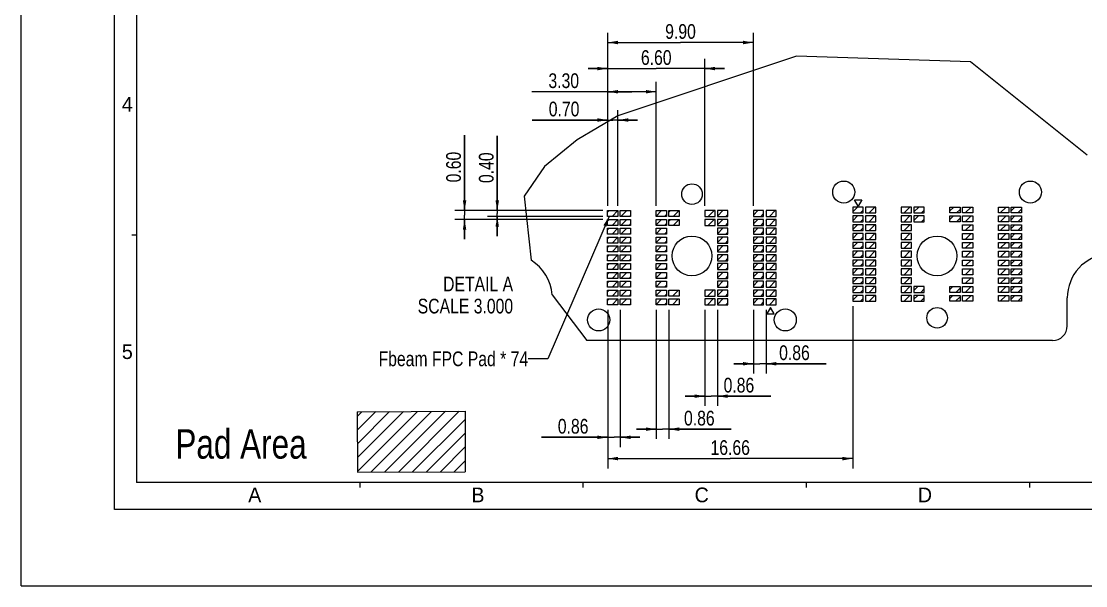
# Model space of a CAD drawing. Header units: millimetres. Extents: x 0 to 420, y 0 to 297.
# Drawn here: x 0 to 217, y 0 to 115 of the extents above; entities that cross this region are included whole.
import ezdxf

# ---------------------------------------------------------------- set-up
doc = ezdxf.new("R2010")
doc.units = ezdxf.units.MM
doc.header["$LTSCALE"] = 23.1
doc.layers.get('0').update_dxf_attribs({"linetype": 'CONTINUOUS'})
doc.layers.add('ASSEM_MEM', color=7, linetype='CONTINUOUS')
doc.layers.add('DETAIL', color=7, linetype='CONTINUOUS')
doc.styles.get("Standard").update_dxf_attribs({"font": 'txt', "width": 0.8})
doc.styles.add('TEXTSTYLE_2', font='txt')
doc.dimstyles.new('DIMSTYLE_3', dxfattribs={"dimtxt": 3, "dimasz": 2.1, "dimexe": 2, "dimexo": 1, "dimgap": 0.75, "dimtad": 1, "dimlfac": 0.333333, "dimzin": 0, "dimdsep": 46, "dimtxsty": 'STANDARD', "dimblk": '_FILLED', "dimblk1": '_FILLED', "dimblk2": '_FILLED', "dimcen": 0.09, "dimazin": 0, "dimtp": 0.01, "dimtm": 0.01, "dimtfac": 1, "dimtofl": 0, "dimtmove": 0, "dimatfit": 3, "dimldrblk": '_FILLED', "dimfxl": 1, "dimtolj": 1, "dimtzin": 0, "dimarcsym": 0})
doc.dimstyles.get("Standard").update_dxf_attribs({"dimtxt": 3, "dimasz": 2.1, "dimexe": 2, "dimexo": 1, "dimtad": 1, "dimzin": 0, "dimdsep": 46, "dimtxsty": 'STANDARD', "dimblk": '_FILLED', "dimblk1": '_FILLED', "dimblk2": '_FILLED', "dimcen": 0.09, "dimazin": 0, "dimtol": 1, "dimtp": 0.01, "dimtm": 0.01, "dimtfac": 1, "dimtofl": 0, "dimtmove": 0, "dimatfit": 3, "dimldrblk": '_FILLED', "dimfxl": 1, "dimtolj": 1, "dimtzin": 0, "dimarcsym": 0})

# ---------------------------------------------------------------- blocks, each defined once
blk = doc.blocks.new('_FILLED')
at = {"color": 0, "linetype": 'BYBLOCK'}
blk.add_solid([(0, 0), (-1, 0.17), (-1, -0.17)], dxfattribs=at)
blk = doc.blocks.new('*D62')
at = {"color": 2, "linetype": 'CONTINUOUS'}
for p, q in [((97.02, 76.43), (97.02, 91.65)), ((97.02, 91.65), (97.02, 75.83)), ((118.53, 76.43), (95.02, 76.43)), ((118.53, 75.23), (95.02, 75.23)), ((97.02, 71.23), (97.02, 75.83)), ((97.02, 75.23), (97.02, 71.23))]:
    blk.add_line(p, q, dxfattribs=at)
at = {"color": 2, "linetype": 'CONTINUOUS', "xscale": 2.1, "yscale": 2.1, "zscale": 2.1}
for p, rotation in [((97.02, 76.43), 270), ((97.02, 75.23), 90)]:
    blk.add_blockref('_FILLED', p, dxfattribs=dict(at, rotation=rotation))
at = {"color": 2, "linetype": 'CONTINUOUS', "insert": (93.27, 82.05), "char_height": 3, "width": 9.6, "attachment_point": 1, "rotation": 90, "line_spacing_factor": 0.9}
blk.add_mtext('0.40', dxfattribs=at)
blk = doc.blocks.new('*D63')
at = {"color": 2, "linetype": 'CONTINUOUS'}
for p, q in [((119.53, 77.43), (119.53, 96.89)), ((121.63, 77.43), (121.63, 96.89)), ((119.53, 94.89), (104.17, 94.89)), ((104.17, 94.89), (120.58, 94.89)), ((125.63, 94.89), (120.58, 94.89)), ((121.63, 94.89), (125.63, 94.89))]:
    blk.add_line(p, q, dxfattribs=at)
at = {"color": 2, "linetype": 'CONTINUOUS', "xscale": 2.1, "yscale": 2.1, "zscale": 2.1}
blk.add_blockref('_FILLED', (119.53, 94.89), dxfattribs=at)
at = {"color": 2, "linetype": 'CONTINUOUS', "xscale": 2.1, "yscale": 2.1, "zscale": 2.1, "rotation": 180}
blk.add_blockref('_FILLED', (121.63, 94.89), dxfattribs=at)
at = {"color": 2, "linetype": 'CONTINUOUS', "insert": (113.77, 98.64), "char_height": 3, "width": 9.6, "attachment_point": 3, "line_spacing_factor": 0.9}
blk.add_mtext('0.70', dxfattribs=at)
blk = doc.blocks.new('*D64')
at = {"color": 2, "linetype": 'CONTINUOUS'}
for p, q in [((119.53, 77.43), (119.53, 102.66)), ((129.43, 77.43), (129.43, 102.66)), ((124.48, 100.66), (104.1, 100.66)), ((119.53, 100.66), (124.48, 100.66)), ((129.43, 100.66), (124.48, 100.66))]:
    blk.add_line(p, q, dxfattribs=at)
at = {"color": 2, "linetype": 'CONTINUOUS', "xscale": 2.1, "yscale": 2.1, "zscale": 2.1, "rotation": 180}
blk.add_blockref('_FILLED', (119.53, 100.66), dxfattribs=at)
at = {"color": 2, "linetype": 'CONTINUOUS', "xscale": 2.1, "yscale": 2.1, "zscale": 2.1}
blk.add_blockref('_FILLED', (129.43, 100.66), dxfattribs=at)
at = {"color": 2, "linetype": 'CONTINUOUS', "insert": (113.7, 104.41), "char_height": 3, "width": 9.6, "attachment_point": 3, "line_spacing_factor": 0.9}
blk.add_mtext('3.30', dxfattribs=at)
blk = doc.blocks.new('*D65')
at = {"color": 2, "linetype": 'CONTINUOUS'}
for p, q in [((119.53, 77.43), (119.53, 107.38)), ((139.33, 77.43), (139.33, 107.38)), ((119.53, 105.38), (115.53, 105.38)), ((115.53, 105.38), (129.43, 105.38)), ((143.33, 105.38), (129.43, 105.38)), ((139.33, 105.38), (143.33, 105.38))]:
    blk.add_line(p, q, dxfattribs=at)
at = {"color": 2, "linetype": 'CONTINUOUS', "xscale": 2.1, "yscale": 2.1, "zscale": 2.1}
blk.add_blockref('_FILLED', (119.53, 105.38), dxfattribs=at)
at = {"color": 2, "linetype": 'CONTINUOUS', "xscale": 2.1, "yscale": 2.1, "zscale": 2.1, "rotation": 180}
blk.add_blockref('_FILLED', (139.33, 105.38), dxfattribs=at)
at = {"color": 2, "linetype": 'CONTINUOUS', "insert": (129.43, 109.13), "char_height": 3, "width": 9.6, "attachment_point": 2, "line_spacing_factor": 0.9}
blk.add_mtext('6.60', dxfattribs=at)
blk = doc.blocks.new('*D66')
at = {"color": 2, "linetype": 'CONTINUOUS'}
for p, q in [((119.53, 77.43), (119.53, 112.69)), ((119.53, 110.69), (134.38, 110.69)), ((149.23, 110.69), (134.38, 110.69)), ((149.23, 77.43), (149.23, 112.69))]:
    blk.add_line(p, q, dxfattribs=at)
at = {"color": 2, "linetype": 'CONTINUOUS', "xscale": 2.1, "yscale": 2.1, "zscale": 2.1, "rotation": 180}
blk.add_blockref('_FILLED', (119.53, 110.69), dxfattribs=at)
at = {"color": 2, "linetype": 'CONTINUOUS', "xscale": 2.1, "yscale": 2.1, "zscale": 2.1}
blk.add_blockref('_FILLED', (149.23, 110.69), dxfattribs=at)
at = {"color": 2, "linetype": 'CONTINUOUS', "insert": (134.38, 114.44), "char_height": 3, "width": 9.6, "attachment_point": 2, "line_spacing_factor": 0.9}
blk.add_mtext('9.90', dxfattribs=at)
blk = doc.blocks.new('*D67')
at = {"color": 2, "linetype": 'CONTINUOUS'}
for p, q in [((169.49, 56.95), (169.49, 23.9)), ((119.53, 56.23), (119.53, 23.9)), ((119.53, 25.9), (144.51, 25.9)), ((169.49, 25.9), (144.51, 25.9))]:
    blk.add_line(p, q, dxfattribs=at)
at = {"color": 2, "linetype": 'CONTINUOUS', "xscale": 2.1, "yscale": 2.1, "zscale": 2.1, "rotation": 180}
blk.add_blockref('_FILLED', (119.53, 25.9), dxfattribs=at)
at = {"color": 2, "linetype": 'CONTINUOUS', "xscale": 2.1, "yscale": 2.1, "zscale": 2.1}
blk.add_blockref('_FILLED', (169.49, 25.9), dxfattribs=at)
at = {"color": 2, "linetype": 'CONTINUOUS', "insert": (144.51, 29.65), "char_height": 3, "width": 12, "attachment_point": 2, "line_spacing_factor": 0.9}
blk.add_mtext('16.66', dxfattribs=at)
blk = doc.blocks.new('*D68')
at = {"color": 2, "linetype": 'CONTINUOUS'}
for p, q in [((90.36, 76.43), (90.36, 91.78)), ((90.36, 91.78), (90.36, 75.53)), ((118.53, 76.43), (88.36, 76.43)), ((118.53, 74.63), (88.36, 74.63)), ((90.36, 70.63), (90.36, 75.53)), ((90.36, 74.63), (90.36, 70.63))]:
    blk.add_line(p, q, dxfattribs=at)
at = {"color": 2, "linetype": 'CONTINUOUS', "xscale": 2.1, "yscale": 2.1, "zscale": 2.1}
for p, rotation in [((90.36, 76.43), 270), ((90.36, 74.63), 90)]:
    blk.add_blockref('_FILLED', p, dxfattribs=dict(at, rotation=rotation))
at = {"color": 2, "linetype": 'CONTINUOUS', "insert": (86.61, 82.18), "char_height": 3, "width": 9.6, "attachment_point": 1, "rotation": 90, "line_spacing_factor": 0.9}
blk.add_mtext('0.60', dxfattribs=at)
blk = doc.blocks.new('*D69')
at = {"color": 2, "linetype": 'CONTINUOUS'}
for p, q in [((119.53, 56.23), (119.53, 28.24)), ((122.11, 56.23), (122.11, 28.24)), ((119.53, 30.24), (106.01, 30.24)), ((106.01, 30.24), (120.82, 30.24)), ((126.11, 30.24), (120.82, 30.24)), ((122.11, 30.24), (126.11, 30.24))]:
    blk.add_line(p, q, dxfattribs=at)
at = {"color": 2, "linetype": 'CONTINUOUS', "xscale": 2.1, "yscale": 2.1, "zscale": 2.1}
blk.add_blockref('_FILLED', (119.53, 30.24), dxfattribs=at)
at = {"color": 2, "linetype": 'CONTINUOUS', "xscale": 2.1, "yscale": 2.1, "zscale": 2.1, "rotation": 180}
blk.add_blockref('_FILLED', (122.11, 30.24), dxfattribs=at)
at = {"color": 2, "linetype": 'CONTINUOUS', "insert": (115.61, 33.99), "char_height": 3, "width": 9.6, "attachment_point": 3, "line_spacing_factor": 0.9}
blk.add_mtext('0.86', dxfattribs=at)
blk = doc.blocks.new('*D70')
at = {"color": 2, "linetype": 'CONTINUOUS'}
for p, q in [((129.43, 56.23), (129.43, 29.9)), ((132.01, 56.23), (132.01, 29.9)), ((129.43, 31.9), (125.43, 31.9)), ((125.43, 31.9), (130.72, 31.9)), ((144.69, 31.9), (130.72, 31.9)), ((132.01, 31.9), (144.69, 31.9))]:
    blk.add_line(p, q, dxfattribs=at)
at = {"color": 2, "linetype": 'CONTINUOUS', "xscale": 2.1, "yscale": 2.1, "zscale": 2.1}
blk.add_blockref('_FILLED', (129.43, 31.9), dxfattribs=at)
at = {"color": 2, "linetype": 'CONTINUOUS', "xscale": 2.1, "yscale": 2.1, "zscale": 2.1, "rotation": 180}
blk.add_blockref('_FILLED', (132.01, 31.9), dxfattribs=at)
at = {"color": 2, "linetype": 'CONTINUOUS', "insert": (135.09, 35.65), "char_height": 3, "width": 9.6, "attachment_point": 1, "line_spacing_factor": 0.9}
blk.add_mtext('0.86', dxfattribs=at)
blk = doc.blocks.new('*D71')
at = {"color": 2, "linetype": 'CONTINUOUS'}
for p, q in [((149.23, 56.23), (149.23, 43.23)), ((151.81, 56.23), (151.81, 43.23)), ((149.23, 45.23), (145.23, 45.23)), ((145.23, 45.23), (150.52, 45.23)), ((164.08, 45.23), (150.52, 45.23)), ((151.81, 45.23), (164.08, 45.23))]:
    blk.add_line(p, q, dxfattribs=at)
at = {"color": 2, "linetype": 'CONTINUOUS', "xscale": 2.1, "yscale": 2.1, "zscale": 2.1}
blk.add_blockref('_FILLED', (149.23, 45.23), dxfattribs=at)
at = {"color": 2, "linetype": 'CONTINUOUS', "xscale": 2.1, "yscale": 2.1, "zscale": 2.1, "rotation": 180}
blk.add_blockref('_FILLED', (151.81, 45.23), dxfattribs=at)
at = {"color": 2, "linetype": 'CONTINUOUS', "insert": (154.48, 48.98), "char_height": 3, "width": 9.6, "attachment_point": 1, "line_spacing_factor": 0.9}
blk.add_mtext('0.86', dxfattribs=at)
blk = doc.blocks.new('*D72')
at = {"color": 2, "linetype": 'CONTINUOUS'}
for p, q in [((139.33, 56.23), (139.33, 36.62)), ((141.91, 56.23), (141.91, 36.62)), ((139.33, 38.62), (135.33, 38.62)), ((135.33, 38.62), (140.62, 38.62)), ((152.76, 38.62), (140.62, 38.62)), ((141.91, 38.62), (152.76, 38.62))]:
    blk.add_line(p, q, dxfattribs=at)
at = {"color": 2, "linetype": 'CONTINUOUS', "xscale": 2.1, "yscale": 2.1, "zscale": 2.1}
blk.add_blockref('_FILLED', (139.33, 38.62), dxfattribs=at)
at = {"color": 2, "linetype": 'CONTINUOUS', "xscale": 2.1, "yscale": 2.1, "zscale": 2.1, "rotation": 180}
blk.add_blockref('_FILLED', (141.91, 38.62), dxfattribs=at)
at = {"color": 2, "linetype": 'CONTINUOUS', "insert": (143.16, 42.37), "char_height": 3, "width": 9.6, "attachment_point": 1, "line_spacing_factor": 0.9}
blk.add_mtext('0.86', dxfattribs=at)

msp = doc.modelspace()

# ---------------------------------------------------------------- hatches: boundary and pattern name
at = {"layer": 'DETAIL', "linetype": 'CONTINUOUS'}
h = msp.add_hatch(dxfattribs=at)
h.set_pattern_fill('XSEC0001', color=2, scale=2, angle=45, style=0, pattern_type=0)
h.set_pattern_definition([(45, (0, 0), (-1.414214, 1.414214), [])])
h.paths.add_polyline_path([(68.552, 23.13), (90.514, 23.226), (90.459, 35.551), (68.498, 35.454)])

# ---------------------------------------------------------------- linework, layer by layer
at = {"color": 7, "linetype": 'CONTINUOUS'}
for p, q in [((0, 0), (0, 297)), ((158.047, 107.918), (121.593, 95.736)), ((193.464, 106.741), (158.047, 107.918)), ((217.259, 87.74), (193.464, 106.741)), ((121.593, 95.736), (113.316, 90.881)), ((113.316, 90.881), (106.637, 85.422)), ((106.637, 85.422), (102.498, 79.368)), ((102.498, 79.368), (103.923, 66.307)), ((108.193, 59.265), (115.31, 49.94)), ((0, 0), (420, 0))]:
    msp.add_line(p, q, dxfattribs=at)
at = {"color": 4, "linetype": 'CONTINUOUS'}
for p, q in [((19, 15.5), (19, 281.5)), ((23.5, 276), (23.5, 21)), ((23.5, 71.4), (22.5, 71.4)), ((396, 21), (23.5, 21)), ((69, 21), (69, 20)), ((114.5, 21), (114.5, 20)), ((160, 21), (160, 20)), ((205.5, 21), (205.5, 20)), ((401, 15.5), (19, 15.5))]:
    msp.add_line(p, q, dxfattribs=at)
at = {"layer": 'ASSEM_MEM', "color": 4, "linetype": 'CONTINUOUS'}
for p, q in [((169.861, 78.651), (171.361, 78.651)), ((170.611, 77.352), (169.861, 78.651)), ((171.361, 78.651), (170.611, 77.352)), ((119.525, 75.23), (119.525, 76.43)), ((119.525, 76.43), (121.625, 76.43)), ((121.625, 76.43), (121.625, 75.23)), ((122.105, 75.23), (122.105, 76.43)), ((122.105, 76.43), (124.205, 76.43)), ((124.205, 76.43), (124.205, 75.23)), ((129.425, 75.23), (129.425, 76.43)), ((129.425, 76.43), (131.525, 76.43)), ((131.525, 76.43), (131.525, 75.23)), ((132.005, 75.23), (132.005, 76.43)), ((132.005, 76.43), (134.105, 76.43)), ((134.105, 76.43), (134.105, 75.23)), ((139.325, 76.43), (139.325, 75.23)), ((141.425, 76.43), (139.325, 76.43)), ((141.425, 75.23), (141.425, 76.43)), ((141.905, 76.43), (141.905, 75.23)), ((144.005, 76.43), (141.905, 76.43)), ((144.005, 75.23), (144.005, 76.43)), ((149.225, 76.43), (149.225, 75.23)), ((151.325, 76.43), (149.225, 76.43)), ((151.325, 75.23), (151.325, 76.43)), ((151.805, 76.43), (151.805, 75.23)), ((153.905, 76.43), (151.805, 76.43)), ((153.905, 75.23), (153.905, 76.43)), ((171.59, 77.15), (169.49, 77.15)), ((169.49, 77.15), (169.49, 75.95)), ((169.49, 75.95), (171.59, 75.95)), ((171.59, 75.95), (171.59, 77.15)), ((174.17, 77.15), (172.07, 77.15)), ((172.07, 77.15), (172.07, 75.95)), ((172.07, 75.95), (174.17, 75.95)), ((174.17, 75.95), (174.17, 77.15)), ((181.49, 77.15), (179.39, 77.15)), ((179.39, 77.15), (179.39, 75.95)), ((179.39, 75.95), (181.49, 75.95)), ((181.49, 75.95), (181.49, 77.15)), ((184.07, 77.15), (181.97, 77.15)), ((181.97, 77.15), (181.97, 75.95)), ((181.97, 75.95), (184.07, 75.95)), ((184.07, 75.95), (184.07, 77.15)), ((189.29, 77.15), (191.39, 77.15)), ((189.29, 75.95), (189.29, 77.15)), ((191.39, 75.95), (189.29, 75.95)), ((191.39, 77.15), (191.39, 75.95)), ((191.87, 77.15), (193.97, 77.15)), ((191.87, 75.95), (191.87, 77.15)), ((193.97, 75.95), (191.87, 75.95)), ((193.97, 77.15), (193.97, 75.95)), ((199.19, 77.15), (201.29, 77.15)), ((199.19, 75.95), (199.19, 77.15)), ((201.29, 75.95), (199.19, 75.95)), ((201.29, 77.15), (201.29, 75.95)), ((201.77, 77.15), (203.87, 77.15)), ((201.77, 75.95), (201.77, 77.15)), ((203.87, 75.95), (201.77, 75.95)), ((203.87, 77.15), (203.87, 75.95)), ((121.625, 75.23), (119.525, 75.23)), ((119.525, 73.43), (119.525, 74.63)), ((119.525, 74.63), (121.625, 74.63)), ((121.625, 74.63), (121.625, 73.43)), ((124.205, 75.23), (122.105, 75.23)), ((122.105, 73.43), (122.105, 74.63)), ((122.105, 74.63), (124.205, 74.63)), ((124.205, 74.63), (124.205, 73.43)), ((131.525, 75.23), (129.425, 75.23)), ((129.425, 73.43), (129.425, 74.63)), ((129.425, 74.63), (131.525, 74.63)), ((131.525, 74.63), (131.525, 73.43)), ((134.105, 75.23), (132.005, 75.23)), ((132.005, 73.43), (132.005, 74.63)), ((132.005, 74.63), (134.105, 74.63)), ((134.105, 74.63), (134.105, 73.43)), ((139.325, 75.23), (141.425, 75.23)), ((139.325, 74.63), (139.325, 73.43)), ((141.425, 74.63), (139.325, 74.63)), ((141.425, 73.43), (141.425, 74.63)), ((141.905, 75.23), (144.005, 75.23)), ((141.905, 74.63), (141.905, 73.43)), ((144.005, 74.63), (141.905, 74.63)), ((144.005, 73.43), (144.005, 74.63)), ((149.225, 75.23), (151.325, 75.23)), ((149.225, 74.63), (149.225, 73.43)), ((151.325, 74.63), (149.225, 74.63)), ((151.325, 73.43), (151.325, 74.63)), ((151.805, 75.23), (153.905, 75.23)), ((151.805, 74.63), (151.805, 73.43)), ((153.905, 74.63), (151.805, 74.63)), ((153.905, 73.43), (153.905, 74.63)), ((171.59, 75.35), (169.49, 75.35)), ((169.49, 75.35), (169.49, 74.15)), ((169.49, 74.15), (171.59, 74.15)), ((171.59, 74.15), (171.59, 75.35)), ((174.17, 75.35), (172.07, 75.35)), ((172.07, 75.35), (172.07, 74.15)), ((172.07, 74.15), (174.17, 74.15)), ((174.17, 74.15), (174.17, 75.35)), ((181.49, 75.35), (179.39, 75.35)), ((179.39, 75.35), (179.39, 74.15)), ((179.39, 74.15), (181.49, 74.15)), ((181.49, 74.15), (181.49, 75.35)), ((184.07, 75.35), (181.97, 75.35)), ((181.97, 75.35), (181.97, 74.15)), ((181.97, 74.15), (184.07, 74.15)), ((184.07, 74.15), (184.07, 75.35)), ((189.29, 75.35), (191.39, 75.35)), ((189.29, 74.15), (189.29, 75.35)), ((191.39, 74.15), (189.29, 74.15)), ((191.39, 75.35), (191.39, 74.15)), ((191.87, 75.35), (193.97, 75.35)), ((191.87, 74.15), (191.87, 75.35)), ((193.97, 74.15), (191.87, 74.15)), ((193.97, 75.35), (193.97, 74.15)), ((199.19, 75.35), (201.29, 75.35)), ((199.19, 74.15), (199.19, 75.35)), ((201.29, 74.15), (199.19, 74.15)), ((201.29, 75.35), (201.29, 74.15)), ((201.77, 75.35), (203.87, 75.35)), ((201.77, 74.15), (201.77, 75.35)), ((203.87, 74.15), (201.77, 74.15)), ((203.87, 75.35), (203.87, 74.15)), ((121.625, 73.43), (119.525, 73.43)), ((119.525, 71.63), (119.525, 72.83)), ((119.525, 72.83), (121.625, 72.83)), ((121.625, 71.63), (119.525, 71.63)), ((121.625, 72.83), (121.625, 71.63)), ((124.205, 73.43), (122.105, 73.43)), ((122.105, 71.63), (122.105, 72.83)), ((122.105, 72.83), (124.205, 72.83)), ((124.205, 71.63), (122.105, 71.63)), ((124.205, 72.83), (124.205, 71.63)), ((131.525, 73.43), (129.425, 73.43)), ((129.425, 71.63), (129.425, 72.83)), ((129.425, 72.83), (131.525, 72.83)), ((131.525, 71.63), (129.425, 71.63)), ((131.525, 72.83), (131.525, 71.63)), ((134.105, 73.43), (132.005, 73.43)), ((139.325, 73.43), (141.425, 73.43)), ((141.905, 73.43), (144.005, 73.43)), ((141.905, 72.83), (141.905, 71.63)), ((144.005, 72.83), (141.905, 72.83)), ((141.905, 71.63), (144.005, 71.63)), ((144.005, 71.63), (144.005, 72.83)), ((149.225, 73.43), (151.325, 73.43)), ((149.225, 72.83), (149.225, 71.63)), ((151.325, 72.83), (149.225, 72.83)), ((149.225, 71.63), (151.325, 71.63)), ((151.325, 71.63), (151.325, 72.83)), ((151.805, 73.43), (153.905, 73.43)), ((151.805, 72.83), (151.805, 71.63)), ((153.905, 72.83), (151.805, 72.83)), ((151.805, 71.63), (153.905, 71.63)), ((153.905, 71.63), (153.905, 72.83)), ((171.59, 73.55), (169.49, 73.55)), ((169.49, 73.55), (169.49, 72.35)), ((169.49, 72.35), (171.59, 72.35)), ((171.59, 71.75), (169.49, 71.75)), ((169.49, 71.75), (169.49, 70.55)), ((171.59, 72.35), (171.59, 73.55)), ((171.59, 70.55), (171.59, 71.75)), ((174.17, 73.55), (172.07, 73.55)), ((172.07, 73.55), (172.07, 72.35)), ((172.07, 72.35), (174.17, 72.35)), ((174.17, 71.75), (172.07, 71.75)), ((172.07, 71.75), (172.07, 70.55)), ((174.17, 72.35), (174.17, 73.55)), ((174.17, 70.55), (174.17, 71.75)), ((181.49, 73.55), (179.39, 73.55)), ((179.39, 73.55), (179.39, 72.35)), ((179.39, 72.35), (181.49, 72.35)), ((181.49, 71.75), (179.39, 71.75)), ((179.39, 71.75), (179.39, 70.55)), ((181.49, 72.35), (181.49, 73.55)), ((181.49, 70.55), (181.49, 71.75)), ((191.87, 73.55), (193.97, 73.55)), ((191.87, 72.35), (191.87, 73.55)), ((193.97, 72.35), (191.87, 72.35)), ((191.87, 71.75), (193.97, 71.75)), ((191.87, 70.55), (191.87, 71.75)), ((193.97, 73.55), (193.97, 72.35)), ((193.97, 71.75), (193.97, 70.55)), ((199.19, 73.55), (201.29, 73.55)), ((199.19, 72.35), (199.19, 73.55)), ((201.29, 72.35), (199.19, 72.35)), ((199.19, 71.75), (201.29, 71.75)), ((199.19, 70.55), (199.19, 71.75)), ((201.29, 73.55), (201.29, 72.35)), ((201.29, 71.75), (201.29, 70.55)), ((201.77, 73.55), (203.87, 73.55)), ((201.77, 72.35), (201.77, 73.55)), ((203.87, 72.35), (201.77, 72.35)), ((201.77, 71.75), (203.87, 71.75)), ((201.77, 70.55), (201.77, 71.75)), ((203.87, 73.55), (203.87, 72.35)), ((203.87, 71.75), (203.87, 70.55)), ((119.525, 69.83), (119.525, 71.03)), ((119.525, 71.03), (121.625, 71.03)), ((121.625, 69.83), (119.525, 69.83)), ((121.625, 71.03), (121.625, 69.83)), ((122.105, 69.83), (122.105, 71.03)), ((122.105, 71.03), (124.205, 71.03)), ((124.205, 69.83), (122.105, 69.83)), ((124.205, 71.03), (124.205, 69.83)), ((129.425, 69.83), (129.425, 71.03)), ((129.425, 71.03), (131.525, 71.03)), ((131.525, 69.83), (129.425, 69.83)), ((131.525, 71.03), (131.525, 69.83)), ((141.905, 71.03), (141.905, 69.83)), ((144.005, 71.03), (141.905, 71.03)), ((141.905, 69.83), (144.005, 69.83)), ((144.005, 69.83), (144.005, 71.03)), ((149.225, 71.03), (149.225, 69.83)), ((151.325, 71.03), (149.225, 71.03)), ((149.225, 69.83), (151.325, 69.83)), ((151.325, 69.83), (151.325, 71.03)), ((151.805, 71.03), (151.805, 69.83)), ((153.905, 71.03), (151.805, 71.03)), ((151.805, 69.83), (153.905, 69.83)), ((153.905, 69.83), (153.905, 71.03)), ((169.49, 70.55), (171.59, 70.55)), ((171.59, 69.95), (169.49, 69.95)), ((169.49, 69.95), (169.49, 68.75)), ((171.59, 68.75), (171.59, 69.95)), ((172.07, 70.55), (174.17, 70.55)), ((174.17, 69.95), (172.07, 69.95)), ((172.07, 69.95), (172.07, 68.75)), ((174.17, 68.75), (174.17, 69.95)), ((179.39, 70.55), (181.49, 70.55)), ((181.49, 69.95), (179.39, 69.95)), ((179.39, 69.95), (179.39, 68.75)), ((181.49, 68.75), (181.49, 69.95)), ((193.97, 70.55), (191.87, 70.55)), ((191.87, 69.95), (193.97, 69.95)), ((191.87, 68.75), (191.87, 69.95)), ((193.97, 69.95), (193.97, 68.75)), ((201.29, 70.55), (199.19, 70.55)), ((199.19, 69.95), (201.29, 69.95)), ((199.19, 68.75), (199.19, 69.95)), ((201.29, 69.95), (201.29, 68.75)), ((203.87, 70.55), (201.77, 70.55)), ((201.77, 69.95), (203.87, 69.95)), ((201.77, 68.75), (201.77, 69.95)), ((203.87, 69.95), (203.87, 68.75)), ((119.525, 68.03), (119.525, 69.23)), ((119.525, 69.23), (121.625, 69.23)), ((121.625, 68.03), (119.525, 68.03)), ((119.525, 66.23), (119.525, 67.43)), ((119.525, 67.43), (121.625, 67.43)), ((121.625, 69.23), (121.625, 68.03)), ((121.625, 67.43), (121.625, 66.23)), ((122.105, 68.03), (122.105, 69.23)), ((122.105, 69.23), (124.205, 69.23)), ((124.205, 68.03), (122.105, 68.03)), ((122.105, 66.23), (122.105, 67.43)), ((122.105, 67.43), (124.205, 67.43)), ((124.205, 69.23), (124.205, 68.03)), ((124.205, 67.43), (124.205, 66.23)), ((129.425, 68.03), (129.425, 69.23)), ((129.425, 69.23), (131.525, 69.23)), ((131.525, 68.03), (129.425, 68.03)), ((129.425, 66.23), (129.425, 67.43)), ((129.425, 67.43), (131.525, 67.43)), ((131.525, 69.23), (131.525, 68.03)), ((131.525, 67.43), (131.525, 66.23)), ((141.905, 69.23), (141.905, 68.03)), ((144.005, 69.23), (141.905, 69.23)), ((141.905, 68.03), (144.005, 68.03)), ((141.905, 67.43), (141.905, 66.23)), ((144.005, 67.43), (141.905, 67.43)), ((144.005, 68.03), (144.005, 69.23)), ((144.005, 66.23), (144.005, 67.43)), ((149.225, 69.23), (149.225, 68.03)), ((151.325, 69.23), (149.225, 69.23)), ((149.225, 68.03), (151.325, 68.03)), ((149.225, 67.43), (149.225, 66.23)), ((151.325, 67.43), (149.225, 67.43)), ((151.325, 68.03), (151.325, 69.23)), ((151.325, 66.23), (151.325, 67.43)), ((151.805, 69.23), (151.805, 68.03)), ((153.905, 69.23), (151.805, 69.23)), ((151.805, 68.03), (153.905, 68.03)), ((151.805, 67.43), (151.805, 66.23)), ((153.905, 67.43), (151.805, 67.43)), ((153.905, 68.03), (153.905, 69.23)), ((153.905, 66.23), (153.905, 67.43)), ((169.49, 68.75), (171.59, 68.75)), ((171.59, 68.15), (169.49, 68.15)), ((169.49, 68.15), (169.49, 66.95)), ((171.59, 66.95), (171.59, 68.15)), ((172.07, 68.75), (174.17, 68.75)), ((174.17, 68.15), (172.07, 68.15)), ((172.07, 68.15), (172.07, 66.95)), ((174.17, 66.95), (174.17, 68.15)), ((179.39, 68.75), (181.49, 68.75)), ((181.49, 68.15), (179.39, 68.15)), ((179.39, 68.15), (179.39, 66.95)), ((181.49, 66.95), (181.49, 68.15)), ((193.97, 68.75), (191.87, 68.75)), ((191.87, 68.15), (193.97, 68.15)), ((191.87, 66.95), (191.87, 68.15)), ((193.97, 68.15), (193.97, 66.95)), ((201.29, 68.75), (199.19, 68.75)), ((199.19, 68.15), (201.29, 68.15)), ((199.19, 66.95), (199.19, 68.15)), ((201.29, 68.15), (201.29, 66.95)), ((203.87, 68.75), (201.77, 68.75)), ((201.77, 68.15), (203.87, 68.15)), ((201.77, 66.95), (201.77, 68.15)), ((203.87, 68.15), (203.87, 66.95)), ((121.625, 66.23), (119.525, 66.23)), ((119.525, 64.43), (119.525, 65.63)), ((119.525, 65.63), (121.625, 65.63)), ((121.625, 65.63), (121.625, 64.43)), ((124.205, 66.23), (122.105, 66.23)), ((122.105, 64.43), (122.105, 65.63)), ((122.105, 65.63), (124.205, 65.63)), ((124.205, 65.63), (124.205, 64.43)), ((131.525, 66.23), (129.425, 66.23)), ((129.425, 64.43), (129.425, 65.63)), ((129.425, 65.63), (131.525, 65.63)), ((131.525, 65.63), (131.525, 64.43)), ((141.905, 66.23), (144.005, 66.23)), ((141.905, 65.63), (141.905, 64.43)), ((144.005, 65.63), (141.905, 65.63)), ((144.005, 64.43), (144.005, 65.63)), ((149.225, 66.23), (151.325, 66.23)), ((149.225, 65.63), (149.225, 64.43)), ((151.325, 65.63), (149.225, 65.63)), ((151.325, 64.43), (151.325, 65.63)), ((151.805, 66.23), (153.905, 66.23)), ((153.905, 65.63), (151.805, 65.63)), ((151.805, 65.63), (151.805, 64.43)), ((153.905, 64.43), (153.905, 65.63)), ((169.49, 66.95), (171.59, 66.95)), ((171.59, 66.35), (169.49, 66.35)), ((169.49, 66.35), (169.49, 65.15)), ((169.49, 65.15), (171.59, 65.15)), ((171.59, 65.15), (171.59, 66.35)), ((172.07, 66.95), (174.17, 66.95)), ((174.17, 66.35), (172.07, 66.35)), ((172.07, 66.35), (172.07, 65.15)), ((172.07, 65.15), (174.17, 65.15)), ((174.17, 65.15), (174.17, 66.35)), ((179.39, 66.95), (181.49, 66.95)), ((181.49, 66.35), (179.39, 66.35)), ((179.39, 66.35), (179.39, 65.15)), ((179.39, 65.15), (181.49, 65.15)), ((181.49, 65.15), (181.49, 66.35)), ((193.97, 66.95), (191.87, 66.95)), ((191.87, 66.35), (193.97, 66.35)), ((191.87, 65.15), (191.87, 66.35)), ((193.97, 65.15), (191.87, 65.15)), ((193.97, 66.35), (193.97, 65.15)), ((201.29, 66.95), (199.19, 66.95)), ((199.19, 66.35), (201.29, 66.35)), ((199.19, 65.15), (199.19, 66.35)), ((201.29, 65.15), (199.19, 65.15)), ((201.29, 66.35), (201.29, 65.15)), ((203.87, 66.95), (201.77, 66.95)), ((201.77, 66.35), (203.87, 66.35)), ((201.77, 65.15), (201.77, 66.35)), ((203.87, 65.15), (201.77, 65.15)), ((203.87, 66.35), (203.87, 65.15)), ((121.625, 64.43), (119.525, 64.43)), ((119.525, 62.63), (119.525, 63.83)), ((119.525, 63.83), (121.625, 63.83)), ((121.625, 63.83), (121.625, 62.63)), ((124.205, 64.43), (122.105, 64.43)), ((122.105, 62.63), (122.105, 63.83)), ((122.105, 63.83), (124.205, 63.83)), ((124.205, 63.83), (124.205, 62.63)), ((131.525, 64.43), (129.425, 64.43)), ((129.425, 62.63), (129.425, 63.83)), ((129.425, 63.83), (131.525, 63.83)), ((131.525, 63.83), (131.525, 62.63)), ((141.905, 64.43), (144.005, 64.43)), ((141.905, 63.83), (141.905, 62.63)), ((144.005, 63.83), (141.905, 63.83)), ((144.005, 62.63), (144.005, 63.83)), ((149.225, 64.43), (151.325, 64.43)), ((149.225, 63.83), (149.225, 62.63)), ((151.325, 63.83), (149.225, 63.83)), ((151.325, 62.63), (151.325, 63.83)), ((151.805, 64.43), (153.905, 64.43)), ((153.905, 63.83), (151.805, 63.83)), ((151.805, 63.83), (151.805, 62.63)), ((153.905, 62.63), (153.905, 63.83)), ((171.59, 64.55), (169.49, 64.55)), ((169.49, 64.55), (169.49, 63.35)), ((169.49, 63.35), (171.59, 63.35)), ((171.59, 63.35), (171.59, 64.55)), ((174.17, 64.55), (172.07, 64.55)), ((172.07, 64.55), (172.07, 63.35)), ((172.07, 63.35), (174.17, 63.35)), ((174.17, 63.35), (174.17, 64.55)), ((181.49, 64.55), (179.39, 64.55)), ((179.39, 64.55), (179.39, 63.35)), ((179.39, 63.35), (181.49, 63.35)), ((181.49, 63.35), (181.49, 64.55)), ((191.87, 64.55), (193.97, 64.55)), ((191.87, 63.35), (191.87, 64.55)), ((193.97, 63.35), (191.87, 63.35)), ((193.97, 64.55), (193.97, 63.35)), ((199.19, 64.55), (201.29, 64.55)), ((199.19, 63.35), (199.19, 64.55)), ((201.29, 63.35), (199.19, 63.35)), ((201.29, 64.55), (201.29, 63.35)), ((201.77, 64.55), (203.87, 64.55)), ((201.77, 63.35), (201.77, 64.55)), ((203.87, 63.35), (201.77, 63.35)), ((203.87, 64.55), (203.87, 63.35)), ((121.625, 62.63), (119.525, 62.63)), ((119.525, 60.83), (119.525, 62.03)), ((119.525, 62.03), (121.625, 62.03)), ((121.625, 60.83), (119.525, 60.83)), ((121.625, 62.03), (121.625, 60.83)), ((124.205, 62.63), (122.105, 62.63)), ((122.105, 60.83), (122.105, 62.03)), ((122.105, 62.03), (124.205, 62.03)), ((124.205, 60.83), (122.105, 60.83)), ((124.205, 62.03), (124.205, 60.83)), ((131.525, 62.63), (129.425, 62.63)), ((129.425, 60.83), (129.425, 62.03)), ((129.425, 62.03), (131.525, 62.03)), ((131.525, 60.83), (129.425, 60.83)), ((131.525, 62.03), (131.525, 60.83)), ((141.905, 62.63), (144.005, 62.63)), ((141.905, 62.03), (141.905, 60.83)), ((144.005, 62.03), (141.905, 62.03)), ((141.905, 60.83), (144.005, 60.83)), ((144.005, 60.83), (144.005, 62.03)), ((149.225, 62.63), (151.325, 62.63)), ((149.225, 62.03), (149.225, 60.83)), ((151.325, 62.03), (149.225, 62.03)), ((149.225, 60.83), (151.325, 60.83)), ((151.325, 60.83), (151.325, 62.03)), ((151.805, 62.63), (153.905, 62.63)), ((153.905, 62.03), (151.805, 62.03)), ((151.805, 62.03), (151.805, 60.83)), ((151.805, 60.83), (153.905, 60.83)), ((153.905, 60.83), (153.905, 62.03)), ((171.59, 62.75), (169.49, 62.75)), ((169.49, 62.75), (169.49, 61.55)), ((169.49, 61.55), (171.59, 61.55)), ((171.59, 60.95), (169.49, 60.95)), ((169.49, 60.95), (169.49, 59.75)), ((171.59, 61.55), (171.59, 62.75)), ((171.59, 59.75), (171.59, 60.95)), ((174.17, 62.75), (172.07, 62.75)), ((172.07, 62.75), (172.07, 61.55)), ((172.07, 61.55), (174.17, 61.55)), ((174.17, 60.95), (172.07, 60.95)), ((172.07, 60.95), (172.07, 59.75)), ((174.17, 61.55), (174.17, 62.75)), ((174.17, 59.75), (174.17, 60.95)), ((181.49, 62.75), (179.39, 62.75)), ((179.39, 62.75), (179.39, 61.55)), ((179.39, 61.55), (181.49, 61.55)), ((181.49, 60.95), (179.39, 60.95)), ((179.39, 60.95), (179.39, 59.75)), ((181.49, 61.55), (181.49, 62.75)), ((181.49, 59.75), (181.49, 60.95)), ((184.07, 60.95), (181.97, 60.95)), ((181.97, 60.95), (181.97, 59.75)), ((184.07, 59.75), (184.07, 60.95)), ((189.29, 60.95), (191.39, 60.95)), ((189.29, 59.75), (189.29, 60.95)), ((191.39, 60.95), (191.39, 59.75)), ((191.87, 62.75), (193.97, 62.75)), ((191.87, 61.55), (191.87, 62.75)), ((193.97, 61.55), (191.87, 61.55)), ((191.87, 60.95), (193.97, 60.95)), ((191.87, 59.75), (191.87, 60.95)), ((193.97, 62.75), (193.97, 61.55)), ((193.97, 60.95), (193.97, 59.75)), ((199.19, 62.75), (201.29, 62.75)), ((199.19, 61.55), (199.19, 62.75)), ((201.29, 61.55), (199.19, 61.55)), ((199.19, 60.95), (201.29, 60.95)), ((199.19, 59.75), (199.19, 60.95)), ((201.29, 62.75), (201.29, 61.55)), ((201.29, 60.95), (201.29, 59.75)), ((201.77, 62.75), (203.87, 62.75)), ((201.77, 61.55), (201.77, 62.75)), ((203.87, 61.55), (201.77, 61.55)), ((201.77, 60.95), (203.87, 60.95)), ((201.77, 59.75), (201.77, 60.95)), ((203.87, 62.75), (203.87, 61.55)), ((203.87, 60.95), (203.87, 59.75)), ((119.525, 59.03), (119.525, 60.23)), ((119.525, 60.23), (121.625, 60.23)), ((121.625, 59.03), (119.525, 59.03)), ((121.625, 60.23), (121.625, 59.03)), ((122.105, 59.03), (122.105, 60.23)), ((122.105, 60.23), (124.205, 60.23)), ((124.205, 59.03), (122.105, 59.03)), ((124.205, 60.23), (124.205, 59.03)), ((129.425, 59.03), (129.425, 60.23)), ((129.425, 60.23), (131.525, 60.23)), ((131.525, 59.03), (129.425, 59.03)), ((131.525, 60.23), (131.525, 59.03)), ((132.005, 59.03), (132.005, 60.23)), ((132.005, 60.23), (134.105, 60.23)), ((134.105, 59.03), (132.005, 59.03)), ((134.105, 60.23), (134.105, 59.03)), ((139.325, 60.23), (139.325, 59.03)), ((141.425, 60.23), (139.325, 60.23)), ((139.325, 59.03), (141.425, 59.03)), ((141.425, 59.03), (141.425, 60.23)), ((141.905, 60.23), (141.905, 59.03)), ((144.005, 60.23), (141.905, 60.23)), ((141.905, 59.03), (144.005, 59.03)), ((144.005, 59.03), (144.005, 60.23)), ((151.325, 60.23), (149.225, 60.23)), ((149.225, 60.23), (149.225, 59.03)), ((149.225, 59.03), (151.325, 59.03)), ((151.325, 59.03), (151.325, 60.23)), ((153.905, 60.23), (151.805, 60.23)), ((151.805, 60.23), (151.805, 59.03)), ((151.805, 59.03), (153.905, 59.03)), ((153.905, 59.03), (153.905, 60.23)), ((169.49, 59.75), (171.59, 59.75)), ((171.59, 59.15), (169.49, 59.15)), ((169.49, 59.15), (169.49, 57.95)), ((171.59, 57.95), (171.59, 59.15)), ((172.07, 59.75), (174.17, 59.75)), ((174.17, 59.15), (172.07, 59.15)), ((172.07, 59.15), (172.07, 57.95)), ((174.17, 57.95), (174.17, 59.15)), ((179.39, 59.75), (181.49, 59.75)), ((181.49, 59.15), (179.39, 59.15)), ((179.39, 59.15), (179.39, 57.95)), ((181.49, 57.95), (181.49, 59.15)), ((181.97, 59.75), (184.07, 59.75)), ((184.07, 59.15), (181.97, 59.15)), ((181.97, 59.15), (181.97, 57.95)), ((184.07, 57.95), (184.07, 59.15)), ((191.39, 59.75), (189.29, 59.75)), ((189.29, 59.15), (191.39, 59.15)), ((189.29, 57.95), (189.29, 59.15)), ((191.39, 59.15), (191.39, 57.95)), ((193.97, 59.75), (191.87, 59.75)), ((191.87, 59.15), (193.97, 59.15)), ((191.87, 57.95), (191.87, 59.15)), ((193.97, 59.15), (193.97, 57.95)), ((201.29, 59.75), (199.19, 59.75)), ((199.19, 59.15), (201.29, 59.15)), ((199.19, 57.95), (199.19, 59.15)), ((201.29, 59.15), (201.29, 57.95)), ((203.87, 59.75), (201.77, 59.75)), ((201.77, 59.15), (203.87, 59.15)), ((201.77, 57.95), (201.77, 59.15)), ((203.87, 59.15), (203.87, 57.95)), ((119.525, 57.23), (119.525, 58.43)), ((119.525, 58.43), (121.625, 58.43)), ((121.625, 57.23), (119.525, 57.23)), ((121.625, 58.43), (121.625, 57.23)), ((122.105, 57.23), (122.105, 58.43)), ((122.105, 58.43), (124.205, 58.43)), ((124.205, 57.23), (122.105, 57.23)), ((124.205, 58.43), (124.205, 57.23)), ((129.425, 57.23), (129.425, 58.43)), ((129.425, 58.43), (131.525, 58.43)), ((131.525, 57.23), (129.425, 57.23)), ((131.525, 58.43), (131.525, 57.23)), ((132.005, 57.23), (132.005, 58.43)), ((132.005, 58.43), (134.105, 58.43)), ((134.105, 57.23), (132.005, 57.23)), ((134.105, 58.43), (134.105, 57.23)), ((139.325, 58.43), (139.325, 57.23)), ((141.425, 58.43), (139.325, 58.43)), ((139.325, 57.23), (141.425, 57.23)), ((141.425, 57.23), (141.425, 58.43)), ((141.905, 58.43), (141.905, 57.23)), ((144.005, 58.43), (141.905, 58.43)), ((141.905, 57.23), (144.005, 57.23)), ((144.005, 57.23), (144.005, 58.43)), ((151.325, 58.43), (149.225, 58.43)), ((149.225, 58.43), (149.225, 57.23)), ((149.225, 57.23), (151.325, 57.23)), ((151.325, 57.23), (151.325, 58.43)), ((153.905, 58.43), (151.805, 58.43)), ((151.805, 58.43), (151.805, 57.23)), ((151.805, 57.23), (153.905, 57.23)), ((152.737, 56.708), (151.987, 55.409)), ((153.487, 55.409), (152.737, 56.708)), ((153.905, 57.23), (153.905, 58.43)), ((169.49, 57.95), (171.59, 57.95)), ((172.07, 57.95), (174.17, 57.95)), ((179.39, 57.95), (181.49, 57.95)), ((181.97, 57.95), (184.07, 57.95)), ((191.39, 57.95), (189.29, 57.95)), ((193.97, 57.95), (191.87, 57.95)), ((201.29, 57.95), (199.19, 57.95)), ((203.87, 57.95), (201.77, 57.95)), ((151.987, 55.409), (153.487, 55.409))]:
    msp.add_line(p, q, dxfattribs=at)
at = {"layer": 'ASSEM_MEM', "color": 2, "linetype": 'CONTINUOUS'}
for p, q in [((119.525, 76.112), (119.843, 76.43)), ((120.425, 75.23), (121.625, 76.43)), ((122.207, 75.23), (123.407, 76.43)), ((129.425, 75.32), (130.535, 76.43)), ((132.005, 76.112), (132.323, 76.43)), ((132.905, 75.23), (134.105, 76.43)), ((139.325, 76.304), (139.451, 76.43)), ((140.033, 75.23), (141.233, 76.43)), ((141.905, 75.327), (143.008, 76.43)), ((149.225, 75.519), (150.136, 76.43)), ((151.805, 76.317), (151.918, 76.43)), ((152.499, 75.23), (153.699, 76.43)), ((169.49, 76.183), (170.457, 77.15)), ((171.039, 75.95), (171.59, 76.501)), ((172.07, 76.981), (172.239, 77.15)), ((172.82, 75.95), (174.02, 77.15)), ((179.948, 75.95), (181.148, 77.15)), ((181.97, 76.183), (182.937, 77.15)), ((183.519, 75.95), (184.07, 76.501)), ((189.29, 76.376), (190.064, 77.15)), ((190.646, 75.95), (191.39, 76.694)), ((192.421, 75.95), (193.621, 77.15)), ((199.549, 75.95), (200.749, 77.15)), ((201.77, 76.389), (202.531, 77.15)), ((203.113, 75.95), (203.87, 76.707)), ((119.525, 74.312), (119.843, 74.63)), ((120.425, 73.43), (121.625, 74.63)), ((122.207, 73.43), (123.407, 74.63)), ((123.989, 75.23), (124.205, 75.446)), ((129.425, 73.52), (130.535, 74.63)), ((131.117, 75.23), (131.525, 75.638)), ((131.117, 73.43), (131.525, 73.838)), ((132.005, 74.33), (132.305, 74.63)), ((132.887, 73.43), (134.087, 74.63)), ((139.325, 74.522), (139.433, 74.63)), ((140.015, 73.43), (141.215, 74.63)), ((141.905, 73.527), (143.008, 74.63)), ((143.59, 75.23), (144.005, 75.645)), ((143.59, 73.43), (144.005, 73.845)), ((149.225, 73.719), (150.136, 74.63)), ((150.718, 75.23), (151.325, 75.837)), ((150.718, 73.43), (151.325, 74.037)), ((151.805, 74.517), (151.918, 74.63)), ((152.499, 73.43), (153.699, 74.63)), ((169.49, 74.383), (170.457, 75.35)), ((171.039, 74.15), (171.59, 74.701)), ((172.07, 75.181), (172.239, 75.35)), ((172.82, 74.15), (174.02, 75.35)), ((179.948, 74.15), (181.148, 75.35)), ((181.97, 74.401), (182.919, 75.35)), ((183.5, 74.15), (184.07, 74.72)), ((189.29, 74.594), (190.046, 75.35)), ((190.628, 74.15), (191.39, 74.912)), ((192.421, 74.15), (193.621, 75.35)), ((199.549, 74.15), (200.749, 75.35)), ((201.77, 74.589), (202.531, 75.35)), ((203.113, 74.15), (203.87, 74.907)), ((119.525, 72.512), (119.843, 72.83)), ((120.425, 71.63), (121.625, 72.83)), ((122.207, 71.63), (123.407, 72.83)), ((123.989, 73.43), (124.205, 73.646)), ((123.989, 71.63), (124.205, 71.846)), ((129.425, 71.72), (130.535, 72.83)), ((131.117, 71.63), (131.525, 72.038)), ((141.905, 71.727), (143.008, 72.83)), ((143.59, 71.63), (144.005, 72.045)), ((149.225, 71.919), (150.136, 72.83)), ((150.718, 71.63), (151.325, 72.237)), ((151.805, 72.717), (151.918, 72.83)), ((152.499, 71.63), (153.699, 72.83)), ((169.49, 72.583), (170.457, 73.55)), ((169.49, 70.783), (170.457, 71.75)), ((171.039, 72.35), (171.59, 72.901)), ((172.07, 73.381), (172.239, 73.55)), ((172.07, 71.581), (172.239, 71.75)), ((172.82, 72.35), (174.02, 73.55)), ((172.82, 70.55), (174.02, 71.75)), ((179.948, 72.35), (181.148, 73.55)), ((179.948, 70.55), (181.148, 71.75)), ((192.421, 72.35), (193.621, 73.55)), ((192.421, 70.55), (193.621, 71.75)), ((199.549, 72.35), (200.749, 73.55)), ((199.549, 70.55), (200.749, 71.75)), ((201.77, 72.789), (202.531, 73.55)), ((201.77, 70.989), (202.531, 71.75)), ((203.113, 72.35), (203.87, 73.107)), ((119.525, 70.712), (119.843, 71.03)), ((120.425, 69.83), (121.625, 71.03)), ((122.207, 69.83), (123.407, 71.03)), ((123.989, 69.83), (124.205, 70.046)), ((129.425, 69.92), (130.535, 71.03)), ((131.117, 69.83), (131.525, 70.238)), ((141.905, 69.927), (143.008, 71.03)), ((143.59, 69.83), (144.005, 70.245)), ((149.225, 70.119), (150.136, 71.03)), ((150.718, 69.83), (151.325, 70.437)), ((151.805, 70.917), (151.918, 71.03)), ((152.499, 69.83), (153.699, 71.03)), ((169.49, 68.983), (170.457, 69.95)), ((171.039, 70.55), (171.59, 71.101)), ((172.07, 69.781), (172.239, 69.95)), ((172.82, 68.75), (174.02, 69.95)), ((179.948, 68.75), (181.148, 69.95)), ((192.421, 68.75), (193.621, 69.95)), ((199.549, 68.75), (200.749, 69.95)), ((201.77, 69.189), (202.531, 69.95)), ((203.113, 70.55), (203.87, 71.307)), ((203.113, 68.75), (203.87, 69.507)), ((119.525, 68.912), (119.843, 69.23)), ((119.525, 67.112), (119.843, 67.43)), ((120.425, 68.03), (121.625, 69.23)), ((120.425, 66.23), (121.625, 67.43)), ((122.207, 68.03), (123.407, 69.23)), ((122.207, 66.23), (123.407, 67.43)), ((123.989, 68.03), (124.205, 68.246)), ((129.425, 68.12), (130.535, 69.23)), ((129.425, 66.32), (130.535, 67.43)), ((131.117, 68.03), (131.525, 68.438)), ((141.905, 68.127), (143.008, 69.23)), ((141.905, 66.327), (143.008, 67.43)), ((143.59, 68.03), (144.005, 68.445)), ((149.225, 68.319), (150.136, 69.23)), ((149.225, 66.519), (150.136, 67.43)), ((150.718, 68.03), (151.325, 68.637)), ((151.805, 69.117), (151.918, 69.23)), ((151.805, 67.317), (151.918, 67.43)), ((152.499, 68.03), (153.699, 69.23)), ((152.499, 66.23), (153.699, 67.43)), ((169.49, 67.183), (170.457, 68.15)), ((171.039, 68.75), (171.59, 69.301)), ((171.039, 66.95), (171.59, 67.501)), ((172.07, 67.981), (172.239, 68.15)), ((172.82, 66.95), (174.02, 68.15)), ((179.948, 66.95), (181.148, 68.15)), ((192.421, 66.95), (193.621, 68.15)), ((199.549, 66.95), (200.749, 68.15)), ((201.77, 67.389), (202.531, 68.15)), ((203.113, 66.95), (203.87, 67.707)), ((119.525, 65.312), (119.843, 65.63)), ((120.425, 64.43), (121.625, 65.63)), ((122.207, 64.43), (123.407, 65.63)), ((123.989, 66.23), (124.205, 66.446)), ((129.425, 64.52), (130.535, 65.63)), ((131.117, 66.23), (131.525, 66.638)), ((141.905, 64.527), (143.008, 65.63)), ((143.59, 66.23), (144.005, 66.645)), ((149.225, 64.719), (150.136, 65.63)), ((150.718, 66.23), (151.325, 66.837)), ((151.805, 65.517), (151.918, 65.63)), ((152.499, 64.43), (153.699, 65.63)), ((169.49, 65.383), (170.457, 66.35)), ((171.039, 65.15), (171.59, 65.701)), ((172.07, 66.181), (172.239, 66.35)), ((172.82, 65.15), (174.02, 66.35)), ((179.948, 65.15), (181.148, 66.35)), ((192.421, 65.15), (193.621, 66.35)), ((199.549, 65.15), (200.749, 66.35)), ((201.77, 65.589), (202.531, 66.35)), ((203.113, 65.15), (203.87, 65.907)), ((119.525, 63.512), (119.843, 63.83)), ((120.425, 62.63), (121.625, 63.83)), ((122.207, 62.63), (123.407, 63.83)), ((123.989, 64.43), (124.205, 64.646)), ((129.425, 62.72), (130.535, 63.83)), ((131.117, 64.43), (131.525, 64.838)), ((131.117, 62.63), (131.525, 63.038)), ((141.905, 62.727), (143.008, 63.83)), ((143.59, 64.43), (144.005, 64.845)), ((143.59, 62.63), (144.005, 63.045)), ((149.225, 62.919), (150.136, 63.83)), ((150.718, 64.43), (151.325, 65.037)), ((150.718, 62.63), (151.325, 63.237)), ((151.805, 63.717), (151.918, 63.83)), ((152.499, 62.63), (153.699, 63.83)), ((169.49, 63.583), (170.457, 64.55)), ((171.039, 63.35), (171.59, 63.901)), ((172.07, 64.381), (172.239, 64.55)), ((172.82, 63.35), (174.02, 64.55)), ((179.948, 63.35), (181.148, 64.55)), ((192.421, 63.35), (193.621, 64.55)), ((199.549, 63.35), (200.749, 64.55)), ((201.77, 63.789), (202.531, 64.55)), ((203.113, 63.35), (203.87, 64.107)), ((119.525, 61.712), (119.843, 62.03)), ((120.425, 60.83), (121.625, 62.03)), ((122.207, 60.83), (123.407, 62.03)), ((123.989, 62.63), (124.205, 62.846)), ((123.989, 60.83), (124.205, 61.046)), ((129.425, 60.92), (130.535, 62.03)), ((131.117, 60.83), (131.525, 61.238)), ((141.905, 60.927), (143.008, 62.03)), ((143.59, 60.83), (144.005, 61.245)), ((149.225, 61.119), (150.136, 62.03)), ((150.718, 60.83), (151.325, 61.437)), ((151.805, 61.917), (151.918, 62.03)), ((152.499, 60.83), (153.699, 62.03)), ((169.49, 61.783), (170.457, 62.75)), ((169.49, 59.983), (170.457, 60.95)), ((171.039, 61.55), (171.59, 62.101)), ((172.07, 62.581), (172.239, 62.75)), ((172.07, 60.781), (172.239, 60.95)), ((172.82, 61.55), (174.02, 62.75)), ((172.82, 59.75), (174.02, 60.95)), ((179.948, 61.55), (181.148, 62.75)), ((179.948, 59.75), (181.148, 60.95)), ((181.97, 60.146), (182.774, 60.95)), ((189.29, 60.339), (189.901, 60.95)), ((192.421, 61.55), (193.621, 62.75)), ((192.421, 59.75), (193.621, 60.95)), ((199.549, 61.55), (200.749, 62.75)), ((199.549, 59.75), (200.749, 60.95)), ((201.77, 61.989), (202.531, 62.75)), ((201.77, 60.189), (202.531, 60.95)), ((203.113, 61.55), (203.87, 62.307)), ((119.525, 59.912), (119.843, 60.23)), ((120.425, 59.03), (121.625, 60.23)), ((122.207, 59.03), (123.407, 60.23)), ((123.989, 59.03), (124.205, 59.246)), ((129.425, 59.12), (130.535, 60.23)), ((131.117, 59.03), (131.525, 59.438)), ((132.005, 60.075), (132.16, 60.23)), ((132.742, 59.03), (133.942, 60.23)), ((139.87, 59.03), (141.07, 60.23)), ((141.905, 59.127), (143.008, 60.23)), ((143.59, 59.03), (144.005, 59.445)), ((149.225, 59.319), (150.136, 60.23)), ((150.718, 59.03), (151.325, 59.637)), ((151.805, 60.117), (151.918, 60.23)), ((152.499, 59.03), (153.699, 60.23)), ((169.49, 58.183), (170.457, 59.15)), ((171.039, 59.75), (171.59, 60.301)), ((172.07, 58.981), (172.239, 59.15)), ((172.82, 57.95), (174.02, 59.15)), ((179.948, 57.95), (181.148, 59.15)), ((181.97, 58.364), (182.756, 59.15)), ((183.338, 57.95), (184.07, 58.682)), ((183.356, 59.75), (184.07, 60.464)), ((189.29, 58.557), (189.883, 59.15)), ((190.465, 57.95), (191.39, 58.875)), ((190.483, 59.75), (191.39, 60.657)), ((192.421, 57.95), (193.621, 59.15)), ((199.549, 57.95), (200.749, 59.15)), ((201.77, 58.389), (202.531, 59.15)), ((203.113, 59.75), (203.87, 60.507)), ((203.113, 57.95), (203.87, 58.707)), ((119.525, 58.112), (119.843, 58.43)), ((120.425, 57.23), (121.625, 58.43)), ((122.207, 57.23), (123.407, 58.43)), ((123.989, 57.23), (124.205, 57.446)), ((129.425, 57.32), (130.535, 58.43)), ((131.117, 57.23), (131.525, 57.638)), ((132.005, 58.293), (132.142, 58.43)), ((132.724, 57.23), (133.924, 58.43)), ((139.852, 57.23), (141.052, 58.43)), ((141.905, 57.327), (143.008, 58.43)), ((143.59, 57.23), (144.005, 57.645)), ((149.225, 57.519), (150.136, 58.43)), ((150.718, 57.23), (151.325, 57.837)), ((151.805, 58.317), (151.918, 58.43)), ((152.499, 57.23), (153.699, 58.43)), ((171.039, 57.95), (171.59, 58.501))]:
    msp.add_line(p, q, dxfattribs=at)
at = {"layer": 'ASSEM_MEM', "color": 7, "linetype": 'CONTINUOUS'}
for p, q in [((213.215, 52.94), (213.215, 58.64)), ((210.215, 49.94), (115.31, 49.94))]:
    msp.add_line(p, q, dxfattribs=at)
for centre, radius in [((167.66, 80.21), 2.25), ((205.7, 80.21), 2.25), ((136.715, 79.79), 2.1), ((136.715, 67.19), 4.05), ((186.665, 67.19), 4.05), ((117.695, 54.17), 2.25), ((155.735, 54.17), 2.25), ((186.68, 54.59), 2.1)]:
    msp.add_circle(centre, radius, dxfattribs=at)
for centre, radius, start, end in [((222.215, 58.64), 9, 95.23099, 180), ((99.215, 58.64), 9, 3.98219, 58.44902), ((210.215, 52.94), 3, 270, 360)]:
    msp.add_arc(centre, radius, start, end, dxfattribs=at)
at = {"layer": 'DETAIL', "color": 7, "linetype": 'CONTINUOUS'}
for p, q in [((68.498, 35.454), (90.459, 35.551)), ((68.498, 35.454), (68.552, 23.13)), ((90.459, 35.551), (90.514, 23.226)), ((68.552, 23.13), (90.514, 23.226))]:
    msp.add_line(p, q, dxfattribs=at)

# ---------------------------------------------------------------- texts
at = {"color": 2, "linetype": 'CONTINUOUS', "char_height": 3, "width": 3, "attachment_point": 1, "line_spacing_factor": 0.9, "style": 'TEXTSTYLE_2'}
for s, insert in [('4', (20.5, 99.6)), ('5', (20.5, 49.2)), ('A', (46.25, 20)), ('B', (91.75, 20)), ('C', (137.25, 20)), ('D', (182.75, 20))]:
    msp.add_mtext(s, dxfattribs=dict(at, insert=insert))
at = {"layer": 'DETAIL', "color": 2, "linetype": 'CONTINUOUS', "line_spacing_factor": 0.9}
for s, insert, char_height, width, attachment_point in [('DETAIL A\\PSCALE 3.000', (100.253, 62.979), 3, 26.4, 3), ('Fbeam FPC Pad * 74', (103.328, 47.736), 3, 43.2, 3), ('Pad Area', (31.404, 31.892), 6, 38.4, 1)]:
    msp.add_mtext(s, dxfattribs=dict(at, insert=insert, char_height=char_height, width=width, attachment_point=attachment_point))

# ---------------------------------------------------------------- dimensions: what is measured, and where the dimension line sits
at = {"color": 2, "linetype": 'CONTINUOUS'}
for base, p1, p2, picture, middle in [((149.225, 110.695), (119.525, 76.43), (149.225, 76.43), '*D66', (134.375, 110.695)), ((139.325, 105.378), (119.525, 76.43), (139.325, 76.43), '*D65', (129.425, 105.378)), ((129.425, 100.663), (119.525, 76.43), (129.425, 76.43), '*D64', (108.898, 100.663)), ((121.625, 94.889), (119.525, 76.43), (121.625, 76.43), '*D63', (108.971, 94.889)), ((122.105, 30.241), (119.525, 57.23), (122.105, 57.23), '*D69', (110.81, 30.241)), ((169.490121902, 25.901284912), (119.525121902, 57.229869921), (169.490121902, 57.94986992), '*D67', (144.807625122, 25.901284912)), ((132.005, 31.904), (129.425, 57.23), (132.005, 57.23), '*D70', (139.891, 31.904)), ((141.905, 38.624), (139.325, 57.23), (141.905, 57.23), '*D72', (147.962, 38.624)), ((151.805, 45.228), (149.225, 57.23), (151.805, 57.23), '*D71', (159.281, 45.228))]:
    dim = msp.add_linear_dim(base=base, p1=p1, p2=p2, dimstyle='DIMSTYLE_3', dxfattribs=at)
    dim.commit()
    dim.dimension.update_dxf_attribs({"geometry": picture, "text_midpoint": middle, "dimtype": 160})
for base, p2, picture, middle in [((90.36, 74.63), (119.525, 74.63), '*D68', (90.36, 86.976)), ((97.025, 75.23), (119.525, 75.23), '*D62', (97.025, 86.854))]:
    dim = msp.add_linear_dim(base=base, p1=(119.525, 76.43), p2=p2, angle=270, dimstyle='DIMSTYLE_3', dxfattribs=at)
    dim.commit()
    dim.dimension.update_dxf_attribs({"geometry": picture, "text_midpoint": middle, "dimtype": 160})

# ---------------------------------------------------------------- leaders
at = {"layer": 'DETAIL', "color": 2, "linetype": 'CONTINUOUS'}
msp.add_leader([(119.812, 75.23), (107.328, 46.236), (103.328, 46.236)], dimstyle='STANDARD', override={"dimtad": 0}, dxfattribs=at)

doc.saveas('drawing.dxf')
